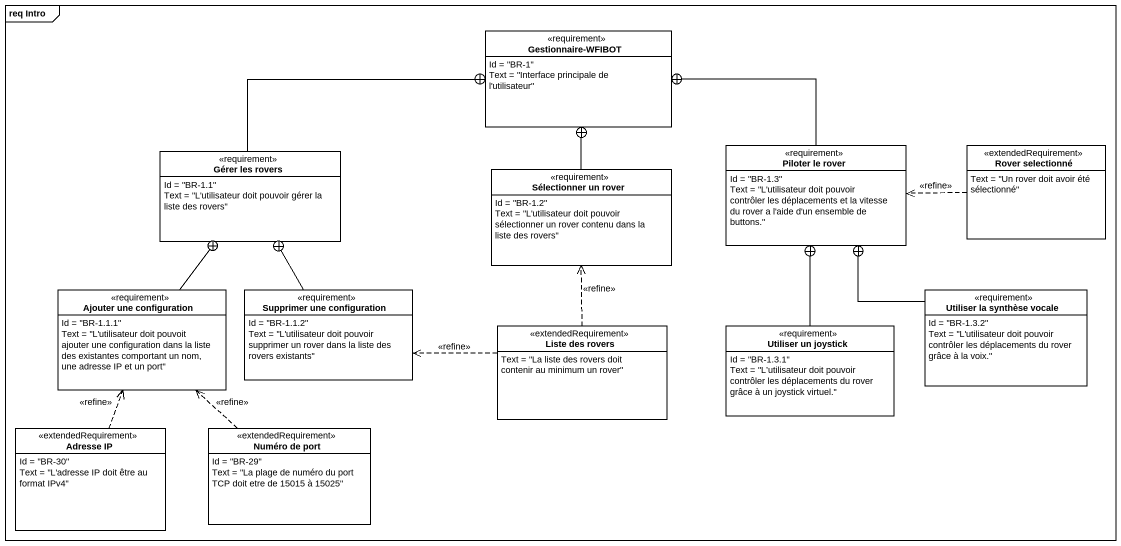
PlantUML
@startuml
mainframe req Intro
hide circle
hide empty members
class "Gestionnaire-WFIBOT" as Gestionnaire_WFIBOT <<requirement>> {
  Id = "BR-1"
  Text = "Interface principale de l'utilisateur"
}
class "Gérer les rovers" as Gérer_les_rovers <<requirement>> {
  Id = "BR-1.1"
  Text = "L'utilisateur doit pouvoir gérer la liste des rovers"
}
class "Piloter le rover" as Piloter_le_rover <<requirement>> {
  Id = "BR-1.3"
  Text = "L'utilisateur doit pouvoir contrôler les déplacements et la vitesse du rover a l'aide d'un ensemble de buttons."
}
class "Rover selectionné" as Rover_selectionné <<extendedRequirement>> {
  Text = "Un rover doit avoir été sélectionné"
}
class "Sélectionner un rover" as Sélectionner_un_rover <<requirement>> {
  Id = "BR-1.2"
  Text = "L'utilisateur doit pouvoir sélectionner un rover contenu dans la liste des rovers"
}
class "Ajouter une configuration" as Ajouter_une_configuration <<requirement>> {
  Id = "BR-1.1.1"
  Text = "L'utilisateur doit pouvoit ajouter une configuration dans la liste des existantes comportant un nom, une adresse IP et un port"
}
class "Supprimer une configuration" as Supprimer_une_configuration <<requirement>> {
  Id = "BR-1.1.2"
  Text = "L'utilisateur doit pouvoir supprimer un rover dans la liste des rovers existants"
}
class "Utiliser la synthèse vocale" as Utiliser_la_synthèse_vocale <<requirement>> {
  Id = "BR-1.3.2"
  Text = "L'utilisateur doit pouvoir contrôler les déplacements du rover grâce à la voix."
}
class "Liste des rovers" as Liste_des_rovers <<extendedRequirement>> {
  Text = "La liste des rovers doit contenir au minimum un rover"
}
class "Utiliser un joystick" as Utiliser_un_joystick <<requirement>> {
  Id = "BR-1.3.1"
  Text = "L’utilisateur doit pouvoir contrôler les déplacements du rover grâce à un joystick virtuel."
}
class "Adresse IP" as Adresse_IP <<extendedRequirement>> {
  Id = "BR-30"
  Text = "L'adresse IP doit être au format IPv4"
}
class "Numéro de port" as Numéro_de_port <<extendedRequirement>> {
  Id = "BR-29"
  Text = "La plage de numéro du port TCP doit etre de 15015 à 15025"
}
Gérer_les_rovers -right-+ Gestionnaire_WFIBOT
Piloter_le_rover -left-+ Gestionnaire_WFIBOT
Rover_selectionné .left.> Piloter_le_rover : <<refine>>
Sélectionner_un_rover -up-+ Gestionnaire_WFIBOT
Ajouter_une_configuration -up-+ Gérer_les_rovers
Supprimer_une_configuration -up-+ Gérer_les_rovers
Utiliser_la_synthèse_vocale -up-+ Piloter_le_rover
Liste_des_rovers .up.> Sélectionner_un_rover : <<refine>>
Liste_des_rovers .left.> Supprimer_une_configuration : <<refine>>
Utiliser_un_joystick -up-+ Piloter_le_rover
Adresse_IP .up.> Ajouter_une_configuration : <<refine>>
Numéro_de_port .up.> Ajouter_une_configuration : <<refine>>
@enduml
